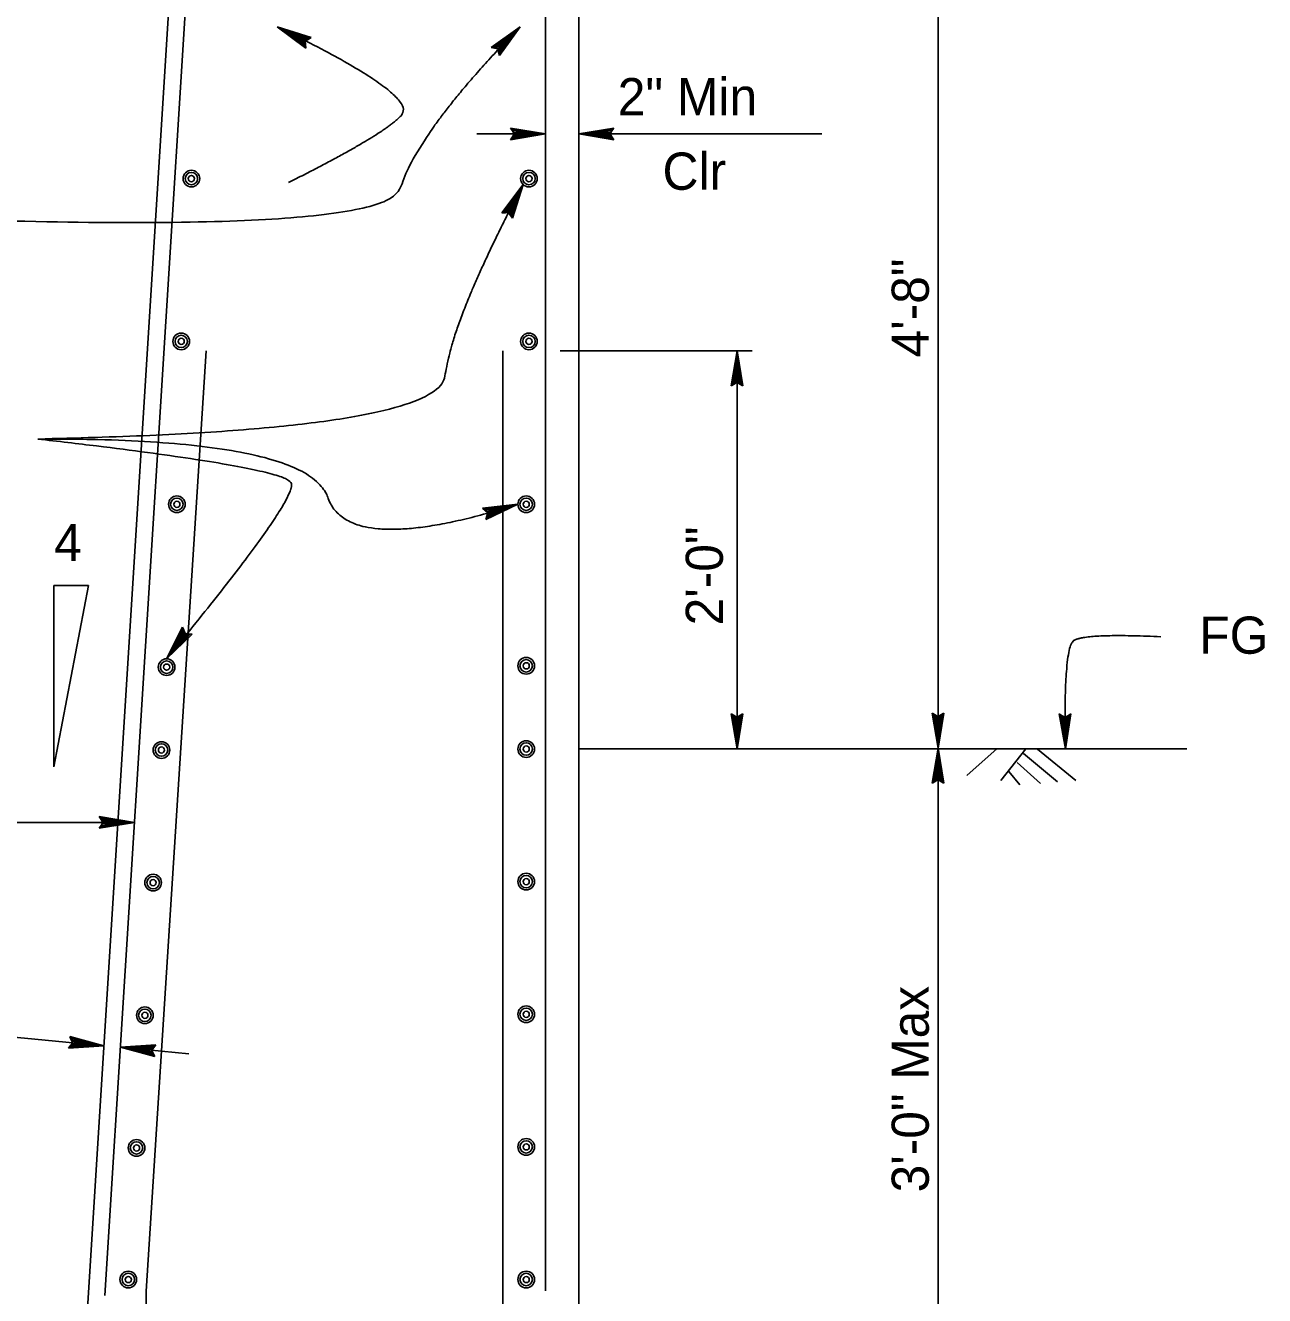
# Model space of a CAD drawing. Extents: x -893 to 867, y -474 to 712.
# Drawn here: x -165.3 to 68.3, y 229.8 to 469.2 of the extents above; entities that cross this region are included whole.
import ezdxf

# ---------------------------------------------------------------- set-up
doc = ezdxf.new("R2010")
doc.units = 0
for name, color, linetype in [('str_Concrete-A', 7, 'Continuous'), ('str_Grades-Finish-Grade-A', 7, 'Continuous'), ('str_Reinforcement-A', 7, 'Continuous'), ('str_Reinforcement-E', 7, 'Continuous'), ('str_Text-A', 7, 'Continuous')]:
    doc.layers.add(name, color=color, linetype=linetype)

msp = doc.modelspace()

# ---------------------------------------------------------------- linework, layer by layer
at = {"layer": 'str_Concrete-A'}
for p, q in [((-154, 220.35), (-136, 507.85)), ((-61, 507.85), (-61, 332.85)), ((-61, 332.85), (-61, 220.46))]:
    msp.add_line(p, q, dxfattribs=at)
at = {"layer": 'str_Grades-Finish-Grade-A'}
for p, q in [((-61, 332.85), (53.59, 332.85)), ((17.85, 332.87), (12.15, 327.79)), ((12.15, 332.85), (52.15, 332.85)), ((23.26, 332.83), (18.56, 326.85)), ((25.45, 332.8), (32.66, 326.87)), ((22.8, 331.93), (29.24, 326.63)), ((20.06, 328.56), (22.12, 326.03)), ((21.62, 330.28), (26.02, 326.27))]:
    msp.add_line(p, q, dxfattribs=at)
at = {"layer": 'str_Reinforcement-A'}
for centre, radius in [((-133.98, 440.32), 1.57), ((-133.98, 440.32), 1.17), ((-133.98, 440.32), 0.582), ((-70.37, 440.32), 1.57), ((-70.37, 440.32), 1.17), ((-70.37, 440.32), 0.582), ((-135.9, 409.63), 1.57), ((-135.9, 409.63), 1.17), ((-135.9, 409.63), 0.582), ((-70.37, 409.63), 1.57), ((-70.37, 409.63), 1.17), ((-70.37, 409.63), 0.582), ((-136.72, 378.93), 1.57), ((-136.72, 378.93), 1.17), ((-136.72, 378.93), 0.582), ((-70.89, 378.93), 1.57), ((-70.89, 378.93), 1.17), ((-70.89, 378.93), 0.582), ((-138.65, 348.23), 1.57), ((-70.89, 348.48), 1.57), ((-70.89, 348.48), 1.17), ((-138.65, 348.23), 1.17), ((-138.65, 348.23), 0.582), ((-70.89, 348.48), 0.582), ((-139.62, 332.61), 1.57), ((-139.62, 332.61), 1.17), ((-139.62, 332.61), 0.582), ((-70.89, 332.8), 1.57), ((-70.89, 332.8), 1.17), ((-70.89, 332.8), 0.582), ((-141.19, 307.61), 1.57), ((-70.89, 307.8), 1.57), ((-70.89, 307.8), 1.17), ((-141.19, 307.61), 1.17), ((-141.19, 307.61), 0.582), ((-70.89, 307.8), 0.582), ((-142.75, 282.61), 1.57), ((-142.75, 282.61), 1.17), ((-142.75, 282.61), 0.582), ((-70.89, 282.8), 1.57), ((-70.89, 282.8), 1.17), ((-70.89, 282.8), 0.582), ((-144.32, 257.61), 1.57), ((-144.32, 257.61), 1.17), ((-70.89, 257.8), 1.57), ((-70.89, 257.8), 1.17), ((-144.32, 257.61), 0.582), ((-70.89, 257.8), 0.582), ((-145.87, 232.8), 1.57), ((-145.87, 232.8), 1.17), ((-145.87, 232.8), 0.582), ((-70.89, 232.8), 1.57), ((-70.89, 232.8), 1.17), ((-70.89, 232.8), 0.582)]:
    msp.add_circle(centre, radius, dxfattribs=at)
at = {"layer": 'str_Reinforcement-E'}
for p, q in [((-150.28, 229.82), (-133.63, 495.66)), ((-67.25, 495.46), (-67.25, 230.68)), ((-142.51, 230.61), (-131.21, 407.85)), ((-75.29, 407.85), (-75.29, 159.76)), ((-142.51, 230.61), (-142.51, 159.76))]:
    msp.add_line(p, q, dxfattribs=at)
at = {"layer": 'str_Text-A'}
for p, q in [((6.72, 507.96), (6.72, 332.96)), ((-112.53, 466.22), (-117.79, 468.94)), ((-112.43, 464.93), (-117.79, 468.94)), ((-117.79, 468.94), (-111.42, 466.89)), ((-111.98, 466.56), (-117.79, 468.94)), ((-117.79, 468.94), (-112.48, 465.58)), ((-112.46, 465.26), (-117.79, 468.94)), ((-117.79, 468.94), (-112.51, 465.9)), ((-112.25, 466.39), (-117.79, 468.94)), ((-117.79, 468.94), (-111.7, 466.73)), ((-111.98, 466.56), (-111.42, 466.89)), ((-77.51, 465.06), (-72.05, 468.94)), ((-77.19, 464.99), (-72.05, 468.94)), ((-72.05, 468.94), (-76.88, 464.91)), ((-72.05, 468.94), (-76.56, 464.83)), ((-76.25, 464.76), (-72.05, 468.94)), ((-76.17, 464.44), (-72.05, 468.94)), ((-76.1, 464.13), (-72.05, 468.94)), ((-72.05, 468.94), (-76.03, 463.81)), ((-72.05, 468.94), (-75.95, 463.5)), ((-112.53, 466.22), (-111.98, 466.56)), ((-112.48, 465.58), (-112.53, 466.22)), ((-112.48, 465.58), (-112.43, 464.93)), ((-76.88, 464.91), (-77.51, 465.06)), ((-76.88, 464.91), (-76.25, 464.76)), ((-76.25, 464.76), (-76.1, 464.13)), ((-76.1, 464.13), (-75.95, 463.5)), ((-80.21, 448.74), (-67.25, 448.74)), ((-73.5, 449.3), (-73.84, 449.85)), ((-67.25, 448.74), (-73.84, 449.85)), ((-73.84, 447.64), (-67.25, 448.74)), ((-73.5, 448.19), (-73.84, 447.64)), ((-67.25, 448.74), (-73.67, 449.57)), ((-73.67, 447.92), (-67.25, 448.74)), ((-73.5, 449.3), (-67.25, 448.74)), ((-73.17, 448.74), (-73.5, 449.3)), ((-67.25, 448.74), (-73.5, 448.19)), ((-73.5, 448.19), (-73.17, 448.74)), ((-73.33, 449.02), (-67.25, 448.74)), ((-67.25, 448.74), (-73.33, 448.47)), ((-73.17, 448.74), (-67.25, 448.74)), ((-54.4, 449.84), (-61, 448.74)), ((-54.57, 449.57), (-61, 448.74)), ((-61, 448.74), (-54.74, 449.29)), ((-61, 448.74), (-54.91, 449.02)), ((-15.19, 448.74), (-61, 448.74)), ((-55.08, 448.74), (-61, 448.74)), ((-61, 448.74), (-54.4, 447.64)), ((-54.74, 448.19), (-61, 448.74)), ((-54.91, 448.47), (-61, 448.74)), ((-61, 448.74), (-54.57, 447.92)), ((-54.74, 449.29), (-55.08, 448.74)), ((-55.08, 448.74), (-54.74, 448.19)), ((-54.74, 449.29), (-54.4, 449.84)), ((-54.74, 448.19), (-54.4, 447.64)), ((-75.46, 433.84), (-71.48, 439.21)), ((-75.14, 433.86), (-71.48, 439.21)), ((-71.48, 439.21), (-74.82, 433.89)), ((-71.48, 439.21), (-74.49, 433.91)), ((-74.17, 433.94), (-71.48, 439.21)), ((-74, 433.66), (-71.48, 439.21)), ((-73.83, 433.39), (-71.48, 439.21)), ((-71.48, 439.21), (-73.67, 433.11)), ((-71.48, 439.21), (-73.5, 432.83)), ((-74.82, 433.89), (-75.46, 433.84)), ((-74.82, 433.89), (-74.17, 433.94)), ((-74.17, 433.94), (-73.83, 433.39)), ((-73.83, 433.39), (-73.5, 432.83)), ((-64.49, 407.85), (-28.3, 407.85)), ((-32.26, 401.25), (-31.16, 407.85)), ((-31.99, 401.42), (-31.16, 407.85)), ((-31.16, 407.85), (-31.71, 401.59)), ((-31.16, 407.85), (-31.43, 401.76)), ((-31.16, 407.85), (-31.16, 332.85)), ((-31.16, 401.93), (-31.16, 407.85)), ((-31.16, 407.85), (-30.06, 401.25)), ((-30.61, 401.59), (-31.16, 407.85)), ((-30.88, 401.76), (-31.16, 407.85)), ((-31.16, 407.85), (-30.33, 401.42)), ((-31.71, 401.59), (-32.26, 401.25)), ((-31.71, 401.59), (-31.16, 401.93)), ((-31.16, 401.93), (-30.61, 401.59)), ((-30.61, 401.59), (-30.06, 401.25)), ((-79.1, 378.17), (-72.46, 378.93)), ((-78.86, 377.95), (-72.46, 378.93)), ((-72.46, 378.93), (-78.62, 377.74)), ((-72.46, 378.93), (-78.5, 376.05)), ((-72.46, 378.93), (-78.41, 376.37)), ((-72.46, 378.93), (-78.39, 377.52)), ((-78.32, 376.68), (-72.46, 378.93)), ((-78.23, 376.99), (-72.46, 378.93)), ((-78.15, 377.3), (-72.46, 378.93)), ((-78.62, 377.74), (-79.1, 378.17)), ((-78.62, 377.74), (-78.15, 377.3)), ((-78.32, 376.68), (-78.5, 376.05)), ((-78.15, 377.3), (-78.32, 376.68)), ((-159.91, 329.45), (-153.4, 363.64)), ((-159.91, 363.64), (-153.4, 363.64)), ((-159.91, 363.64), (-159.91, 329.45)), ((-138.65, 349.8), (-135.63, 355.77)), ((-138.65, 349.8), (-135.51, 355.47)), ((-135.39, 355.17), (-138.65, 349.8)), ((-135.27, 354.88), (-138.65, 349.8)), ((-135.15, 354.58), (-138.65, 349.8)), ((-138.65, 349.8), (-134.82, 354.55)), ((-138.65, 349.8), (-134.5, 354.52)), ((-134.18, 354.5), (-138.65, 349.8)), ((-133.86, 354.47), (-138.65, 349.8)), ((-135.39, 355.17), (-135.63, 355.77)), ((-135.15, 354.58), (-135.39, 355.17)), ((-134.5, 354.52), (-135.15, 354.58)), ((-134.5, 354.52), (-133.86, 354.47)), ((-31.71, 339.11), (-32.26, 339.45)), ((-31.16, 332.85), (-32.26, 339.45)), ((-31.16, 332.85), (-31.99, 339.28)), ((-31.71, 339.11), (-31.16, 332.85)), ((-31.16, 338.77), (-31.71, 339.11)), ((-31.44, 338.94), (-31.16, 332.85)), ((-30.06, 339.45), (-31.16, 332.85)), ((-30.33, 339.28), (-31.16, 332.85)), ((-31.16, 332.85), (-30.61, 339.11)), ((-30.61, 339.11), (-31.16, 338.77)), ((-31.16, 332.85), (-30.88, 338.94)), ((-31.16, 338.77), (-31.16, 332.85)), ((-30.61, 339.11), (-30.06, 339.45)), ((6.17, 339.22), (5.62, 339.56)), ((6.72, 332.96), (5.62, 339.56)), ((6.72, 332.96), (5.89, 339.39)), ((6.17, 339.22), (6.72, 332.96)), ((6.72, 338.88), (6.17, 339.22)), ((6.44, 339.05), (6.72, 332.96)), ((7.82, 339.56), (6.72, 332.96)), ((7.54, 339.39), (6.72, 332.96)), ((6.72, 332.96), (7.27, 339.22)), ((7.27, 339.22), (6.72, 338.88)), ((6.72, 332.96), (6.99, 339.05)), ((6.72, 338.88), (6.72, 332.96)), ((7.27, 339.22), (7.82, 339.56)), ((30.11, 339.07), (29.55, 339.41)), ((29.55, 339.41), (30.71, 332.82)), ((29.83, 339.24), (30.71, 332.82)), ((30.71, 332.82), (30.11, 339.07)), ((30.11, 339.07), (30.66, 338.74)), ((30.71, 332.82), (30.38, 338.9)), ((30.66, 338.74), (31.21, 339.08)), ((30.66, 338.74), (30.71, 332.82)), ((30.71, 332.82), (31.76, 339.42)), ((30.71, 332.82), (31.48, 339.25)), ((31.21, 339.08), (30.71, 332.82)), ((30.93, 338.91), (30.71, 332.82)), ((31.21, 339.08), (31.76, 339.42)), ((5.62, 326.37), (6.72, 332.96)), ((5.62, 326.37), (6.72, 332.96)), ((5.89, 326.54), (6.72, 332.96)), ((5.89, 326.54), (6.72, 332.96)), ((6.72, 332.96), (6.17, 326.7)), ((6.72, 332.96), (6.17, 326.7)), ((6.72, 332.96), (6.44, 326.87)), ((6.72, 332.96), (6.44, 326.87)), ((6.72, 327.04), (6.72, 332.96)), ((6.72, 332.96), (7.82, 326.37)), ((7.27, 326.7), (6.72, 332.96)), ((6.99, 326.87), (6.72, 332.96)), ((6.72, 332.96), (7.54, 326.54)), ((6.72, 332.96), (6.72, 220.58)), ((6.72, 327.04), (6.72, 332.96)), ((6.72, 332.96), (7.82, 326.37)), ((7.27, 326.7), (6.72, 332.96)), ((6.99, 326.87), (6.72, 332.96)), ((6.72, 332.96), (7.54, 326.54)), ((6.17, 326.7), (5.62, 326.37)), ((6.17, 326.7), (5.62, 326.37)), ((6.17, 326.7), (6.72, 327.04)), ((6.17, 326.7), (6.72, 327.04)), ((6.72, 327.04), (7.27, 326.7)), ((6.72, 327.04), (7.27, 326.7)), ((7.27, 326.7), (7.82, 326.37)), ((7.27, 326.7), (7.82, 326.37)), ((-169.09, 318.96), (-144.73, 318.96)), ((-150.99, 319.52), (-151.33, 320.07)), ((-144.73, 318.96), (-151.33, 320.07)), ((-151.33, 317.86), (-144.73, 318.96)), ((-144.73, 318.96), (-151.16, 319.79)), ((-151.16, 318.14), (-144.73, 318.96)), ((-150.99, 319.52), (-144.73, 318.96)), ((-150.65, 318.96), (-150.99, 319.52)), ((-144.73, 318.96), (-150.99, 318.41)), ((-150.99, 318.41), (-150.65, 318.96)), ((-150.82, 319.24), (-144.73, 318.96)), ((-144.73, 318.96), (-150.82, 318.69)), ((-150.65, 318.96), (-144.73, 318.96)), ((-150.99, 318.41), (-151.33, 317.86)), ((-150.46, 276.87), (-196.07, 281.21)), ((-156.64, 278.01), (-156.92, 278.59)), ((-150.46, 276.87), (-156.92, 278.59)), ((-150.46, 276.87), (-156.78, 278.3)), ((-156.64, 278.01), (-150.46, 276.87)), ((-156.35, 277.43), (-156.64, 278.01)), ((-156.74, 276.91), (-157.13, 276.4)), ((-157.13, 276.4), (-150.46, 276.87)), ((-156.93, 276.66), (-150.46, 276.87)), ((-156.74, 276.91), (-156.35, 277.43)), ((-150.46, 276.87), (-156.74, 276.91)), ((-150.46, 276.87), (-156.55, 277.17)), ((-156.49, 277.72), (-150.46, 276.87)), ((-156.35, 277.43), (-150.46, 276.87)), ((-140.68, 277.04), (-147.35, 276.57)), ((-140.88, 276.78), (-147.35, 276.57)), ((-141.46, 276.01), (-147.35, 276.57)), ((-147.35, 276.57), (-140.89, 274.85)), ((-141.18, 275.43), (-147.35, 276.57)), ((-147.35, 276.57), (-141.07, 276.53)), ((-147.35, 276.57), (-141.27, 276.27)), ((-141.32, 275.72), (-147.35, 276.57)), ((-147.35, 276.57), (-141.03, 275.14)), ((-147.35, 276.57), (-134.45, 275.34)), ((-141.07, 276.53), (-141.46, 276.01)), ((-141.46, 276.01), (-141.18, 275.43)), ((-141.18, 275.43), (-140.89, 274.85)), ((-141.07, 276.53), (-140.68, 277.04))]:
    msp.add_line(p, q, dxfattribs=at)
for points in [[(-224.9, 434.71), (-97.9, 427.83), (-91.21, 449.32), (-72.05, 468.94)], [(-115.68, 439.57), (-97.7, 448.57), (-91.07, 455.97), (-117.79, 468.94)], [(-162.91, 391.23), (-87.36, 392.8), (-84.91, 413.67), (-71.48, 439.21)], [(-162.91, 391.23), (-116.45, 385.92), (-113.87, 379.98), (-138.65, 349.8)], [(-162.91, 391.23), (-112.17, 391.45), (-104.33, 368.9), (-72.46, 378.93)], [(48.69, 353.97), (34.21, 354.61), (30.34, 351.84), (30.71, 332.82)]]:
    msp.add_open_spline(points, degree=2, dxfattribs=at)

# ---------------------------------------------------------------- texts
for s, height, p in [('2" Min', 7.02, (-53.65, 452.25)), ('Clr', 7.02, (-45.2, 438.21)), ('4', 7, (-159.83, 368.24)), ('FG', 7, (55.96, 350.76))]:
    msp.add_text(s, height=height, dxfattribs=at).set_placement(p)
for s, p in [('4\'-8"', (4.98, 406.61)), ('2\'-0"', (-33.82, 356.11)), ('3\'-0" Max', (4.98, 249.23))]:
    msp.add_text(s, height=7, rotation=90, dxfattribs=at).set_placement(p)

doc.saveas('drawing.dxf')
